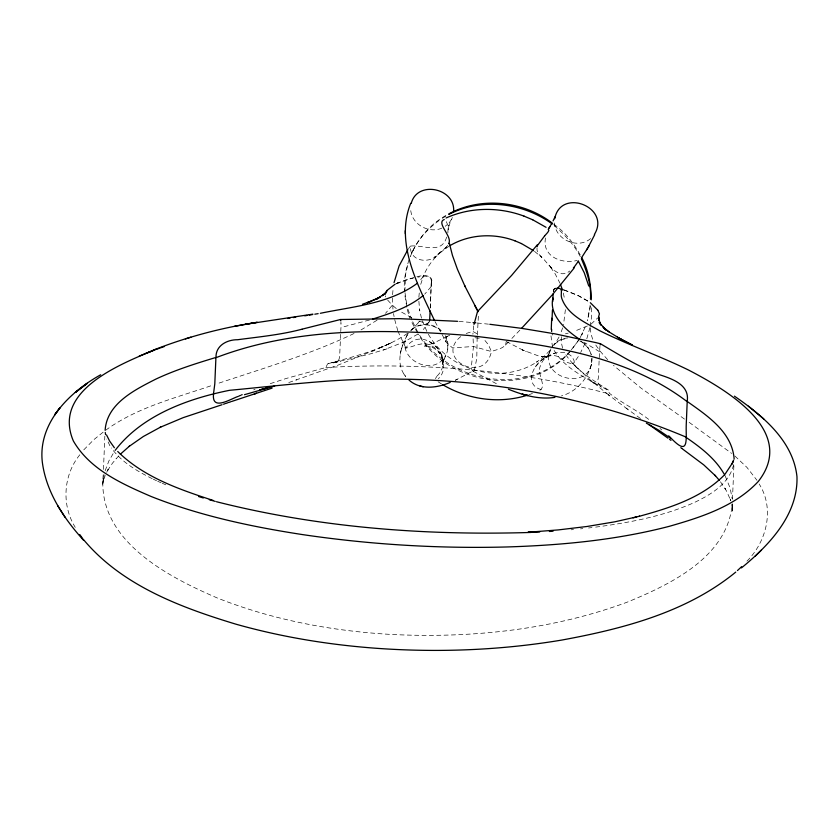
<?xml version="1.0" encoding="UTF-8"?>
<svg xmlns="http://www.w3.org/2000/svg" width="839" height="839" viewBox="0 0 839 839"><rect width="100%" height="100%" fill="white"/><g stroke="black" fill="none" stroke-linecap="round" stroke-linejoin="round"><path stroke-width="0.63" stroke-dasharray="4.2 3.15" d="M550.982 335.852L552.398 346.245M404.87 291.49L405.583 274.248L408.341 262.429M565.392 309.685L563.514 324.735M392.463 298.023L392.946 309.119M431.34 282.47C432.505 266.928 402.08 282.512 395.641 283.96M103.249 474.675C96.485 539.813 167.118 576.445 217.416 598.029C273.042 620.105 332.59 631.18 392.212 634.494C471.497 638.311 552.356 629.932 627.09 602.203C670.739 584.311 727.497 557.106 732.29 503.84L732.594 511.077L732.311 505.319M431.288 282.638L430.25 308.091M103.47 469.462L104.844 436.207M340.655 334.342L339.617 357.11L338.862 359.742L337.435 361.315L327.64 363.811L325.815 367.513L286.204 378.473L267.284 384.608M340.77 331.636L340.938 327.546L370.219 319.806M430.334 307.745L431.382 280.362L431.277 285.187C434.571 274.196 424.461 275.748 417.822 277.227M599.098 361.001L598.396 377.844C594.746 388.3 607.772 386.559 609.355 393.229C622.36 403.433 638.08 410.711 651.116 421.283M599.235 357.802L599.958 346.035M732.478 499.32L733.947 464.082M590.467 327.997L590.824 333.429L592.722 339.355M447.879 232.823L448.152 225.806L445.761 220.479M545.518 237.993C541.816 256.461 561.752 264.306 577.022 260.468M392.568 294.699L393.176 288.113M418.871 297.195L419.469 290.703M590.184 305.081L587.447 320.372M102.861 483.967L104.088 474.79M448.299 229.781L449.232 223.866L448.802 225.901L452.357 217.49M437.109 375.987C457.307 356.481 420.832 323.046 405.961 347.996C412.945 347.294 422.866 340.571 430.973 345.637C442.992 350.65 448.529 369.454 438.367 378.693M477.381 335.086L478.492 313.943M447.774 349.349L447.701 343.057L444.67 335.411M591.652 362.773L591.831 358.589M477.16 337.309L476.783 358.295L474.423 370.272L455.409 380.182M537.012 247.704C536.257 252.801 540.599 256.346 543.934 259.419C550.3 266.708 559.036 279.366 569.807 271.018M590.541 306.225L587.426 320.771M407.293 335.023C400.738 346.843 395.935 362.763 404.471 374.886M103.522 477.831L102.274 484.596L105.211 475.314M442.51 364.388L443.139 360.833L442.384 364.43L442.761 362.71M591.013 324.179L597.735 317.918M553.341 291.406L553.709 289.843M561.7 336.701L561.385 342.658L562.602 348.3M590.163 326.528L591.422 317.813L591.705 306.749M473.741 325.826L472.892 334.216M553.279 291.878L554.38 288.689M401 350.65L400.245 354.257M442.719 362.868L444.68 357.54L443.852 359.375C448.299 352.338 449.777 342.994 445.247 335.652M589.932 327.609L586.681 339.218M733.601 464.68C729.332 483.642 710.843 494.622 694.577 502.404C662.925 516.593 628.39 522.802 594.211 527.301M429.474 321.463L423.338 329.517M420.717 284.327L423.768 275.098L423.359 276.062C427.512 266.162 434.224 257.363 442.604 250.662M105.127 470.763L108.934 460.831L114.576 451.193M409.065 259.775C405.677 269.864 403.611 280.583 404.408 291.259M591.348 364.441C587.552 379.134 576.204 391.855 561.406 395.945M550.971 348.783C536.551 379.113 592.837 392.757 591.946 358.232M589.869 368.95L590.509 367M562.654 327.86L560.462 333.953M401.462 348.94L402.08 347.084M402.101 346.989L402.72 345.144M550.143 350.618L548.758 354.771L549.398 352.82L546.913 356.942L548.276 355.715L546.766 356.995L548.245 355.904C544.742 358.064 541.711 361.284 540.725 365.385C535.46 373.334 549 387.377 538.082 391.163M446.631 237.091C441.639 255.266 421.86 244.18 410.407 246.131C409.516 262.25 430.827 264.589 439.667 253.074M429.39 321.683L427.282 323.644L419.196 321.18M413.459 249.445L410.365 256.503C417.57 238.203 431.529 222.555 449.148 213.725M580.231 337.572L586 325.354M581.951 334.562L582.748 332.789L580.231 337.278M585.087 343.298L580.682 352.464M106.647 472.294L108.262 469.305L107.046 471.466L107.843 470.05M559.047 337.005L554.264 345.039M435.399 378.62L436.794 376.449M553.834 289.539L554.17 288.92M412.662 251.218C418.986 238.014 429.327 227.296 441.23 218.979M579.655 338.578L571.317 350.283M447.848 245.397L443.38 250.032M107.465 470.731L112.562 463.044L118.635 455.955M451.518 219.315L449.358 222.566L445.247 226.289M408.299 333.324C392.61 356.858 432.987 379.543 445.876 355.159M553.866 289.424L554.579 288.522M546.808 356.932C553.688 352.17 563.871 350.052 570.866 355.652C580.525 367.042 566.776 364.021 561.679 358.798C543.567 344.168 516.96 383.79 541.449 389.6M578.281 356.565L573.572 363.36M578.344 340.644L570.835 350.44M79.81 454.801C63.25 475.094 61.362 505.13 75.258 527.353M408.52 248.669L410.449 246.047M418.137 322.921L419.385 321.253M418 323.109L411.068 330.587M535.387 366.842L541.732 359.837L548.161 356.386L544.333 356.963L548.58 356.334L544.165 356.858L546.336 356.974L541.354 356.512L543.494 356.858L538.061 355.778L522.204 349.832L526.577 351.761L525.623 351.352M551.978 347.084C555.481 341.588 561.794 338.211 568.255 337.886M387.628 300.037L392.316 305.207L385.5 313.325M423.412 276.419L418.713 281.977M431.131 286.655L424.712 294.174M435.063 321.62L446.421 342.564L452.567 347.923L473.448 346.486L491.434 351.551C496.185 349.475 506.515 348.384 506.085 341.809M570.489 351.226C530.594 398.389 448.016 386.055 418.095 333.953M83.785 449.851L93.716 439.762L104.12 431.372M570.027 351.331C529.357 397.193 449.033 384.262 418.399 333.282M746.941 561.144C766.825 541.407 774.817 508.665 759.19 484.019M549.902 350.576L542.246 357.949L536.488 362.175L537.243 361.693C501.135 385.877 447.376 370.513 427.418 332.506M519.823 330.199L511.884 338.432M446.778 246.918L434.004 257.374M505.445 345.06L508.455 341.976M410.711 330.388C418.986 322.008 433.69 322.784 441.713 331.09M554.401 344.147L560.672 339.973L566.786 338.411M439.972 252.822L449.117 246.163M417.906 334.079L402.563 342.794M460.726 336.596C433.941 358.62 484.229 385.405 491.434 351.551L488.403 344.735L483.505 338.725M411.886 329.486C420.171 322.627 433.197 323.739 440.905 330.965M590.604 238.612C577.798 249.55 555.303 239.755 554.537 222.943M407.618 333.324C383.801 349.611 355.033 356.145 327.64 363.811M377.057 320.204L361.053 329.905M105.714 430.197C137.481 407.062 176.075 397.906 212.592 385.216M554.516 288.647L555.67 288.102M546.976 356.816L554.715 353.209M449.662 335.506C446.6 335.747 443.789 339.092 446.002 341.924M442.321 218.318L448.844 214.385M587.394 325.983L573.918 331.468M395.179 284.264L398.116 282.712L396.27 283.655M447.302 336.387L432.557 343.571M354.037 333.492C309.958 354.53 262.953 368.426 216.735 383.853M396.616 283.488L403.905 280.583L413.333 278.097M390.104 343.329L381.116 347.461L382.563 346.832M405.552 341.389L383.15 350.104M387.303 344.661L392.39 342.27M381.986 347.084L338.012 365.143L288.448 382.657M372.579 351.258L374.089 350.587M389.002 343.864L377.875 348.479M473.668 371.163L472.525 370.88L471.235 368.09L473.448 346.486L473.06 337.991M455.241 380.256L457.297 379.375M466.222 333.461L472.766 331.384L478.534 334.614M433.49 343.151L424.471 346.119L428.1 345.941L425.897 345.878M253.714 389.852L255.025 389.317M441.817 228.135C428.656 234.008 411.456 224.086 410.659 209.519M528.958 394.718L532.419 393.47M296.167 380.036L296.775 379.836M386.884 348.888L369.821 354.048L335.495 362.27L340.991 361.106M554.988 288.385L555.89 288.207M568.213 333.114L565.465 333.807M333.052 362.93L340.298 361.252M588.548 527.983L591.967 527.584M580.494 528.874L582.811 528.622M571.128 529.787L573.477 529.566M325.815 367.513C420.979 362.291 517.338 369.737 609.67 394.005M479.174 338.264L474.255 337.645M458.985 321.421L471.654 322.48M477.265 323.005L488.434 324.148M426.873 345.899L433.281 347.818L432.484 347.377L436.039 349.611L439.552 353.156L439.028 352.453L442.163 358.138M563.965 290.032L578.312 295.685L589.125 301.841M564.091 289.906L577.431 295.108L589.681 302.071M162.284 483.295L165.818 484.806M473.196 371.289L498.985 385.08M157.701 481.261L161.109 482.792M153.296 479.195L156.568 480.747M523.137 350.251L504.816 340.707M411.792 317.824L400.413 311.479M152.216 478.681C136.977 471.025 121.445 462.09 111.314 447.963M554.17 350.471C564.626 368.174 584.594 377.078 601.584 387.104M590.583 380.969L597.85 385.091M579.676 340.854C585.087 343.623 589.408 348.573 591.096 354.446M599.486 351.677L584.311 342.459M580.798 340.886L581.689 341.421M608.359 390.009C592.166 379.648 574.516 369.412 564.416 352.474M429.211 341.494L433.417 344.242L438.147 348.867L441.87 355.159L441.387 353.481L442.541 357.508M438.168 381.839L441.408 383.874M684.488 419.091L641.08 388.142L613.414 365.343M689.134 422.332L731.639 453.417M640.472 418.525L626.125 408.153M582.549 341.987L588.055 347.419L591.369 354.75M627.52 409.17L608.181 394.613L609.817 395.882M534.527 251.364L541.7 257.332L540.001 255.612M608.715 395.033L588.59 378.557L572.135 362.909L577.148 367.975M396.302 308.574L392.316 305.207M553.667 224.191C566.031 232.518 574.778 244.789 581.794 257.73M593.708 382.92L594.253 383.381L592.659 382.049M734.88 456.028L746.867 467.313L756.967 480.296M660.01 428.435L661.782 429.914M554.107 225.544C564.941 234.91 575.114 245.638 581.364 258.685M607.656 359.69L600.147 351.216L595.491 344.609M551.81 268.365L548.895 264.956L554.904 273.367L559.991 283.225M552.135 334.268L552.775 335.034M720.481 481.796L726.501 490.941L730.664 500.338M403.926 374.1L405.615 376.501L405.069 375.715M417.455 332.852L410.942 320.718M405.982 348.216L398.158 331.783M109.899 445.761L106.752 439.112M417.77 332.15L412.358 321.012M725.263 476.143L730.213 488.246L732.111 498.607M426.852 331.405L421.765 319.229M385.657 296.88L385.248 295.842M411.939 319.942L407.733 308.721M730.79 500.715L730.245 499.09L730.727 500.61M397.801 330.713L394.477 318.82M407.303 309.664L409.872 318.505M421.461 318.149L419.49 309.434L419.636 310.315L418.818 300.477M563.336 293.084L564.689 299.628M406.621 303.896L405.006 292.738M731.744 504.428L732.332 507.49M406.789 307.179L404.597 293.65M394.078 316.628L393.533 313.555M732.038 505.665L732.552 510.301M340.907 321.851L340.97 323.728M340.97 323.76L340.97 324.294M103.711 479.142L103.47 479.918L104.235 477.601L103.711 479.142M116.055 458.755L116.044 458.765M548.685 356.491L544.448 357.131L548.685 356.491M725.494 489.147L725.011 488.34L725.452 489.085"/><path stroke-width="1.26" d="M551.632 331.489L551.643 329.37M590.478 298.988C591.485 284.924 586.849 271.406 581.364 258.685M105.137 430.313C106.773 403.674 134.701 389.894 155.593 379.238C174.994 370.072 195.497 363.644 215.99 357.435C215.633 345.658 226.887 339.627 237.678 339.722C259.209 336.848 280.918 334.803 301.967 329.203M430.124 311.007L429.662 320.099M551.233 329.486L551.705 318.233M551.999 320.561L552.429 309.99M552.786 301.442L553.111 294.007M669.805 436.825C690.193 458.818 685.505 438.482 686.281 423.779L687.204 401.692C624.877 354.247 544.238 344.472 468.791 335.485C384.304 329.045 296.366 326.979 215.917 357.697L214.794 383.895L213.641 392.788M598.962 317.845L598.962 320.414L598.931 317.1M741.445 567.919C769.048 545.36 798.225 514.821 796.966 476.657C793.159 440.569 762.231 415.41 734.44 396.155M385.038 294.049L386.852 290.588M552.932 298.023C548.643 315.37 566.325 330.493 579.707 339.365M556.823 288.228C564.238 287.672 559.98 293.577 561.711 298.233C567.437 314.803 585.454 322.637 599.612 330.66C628.652 345.123 659.402 355.767 688.536 370.041C727.476 390.25 797.302 431.613 758.299 481.46C735.142 506.368 701.289 517.149 669.512 526.263C616.445 540.117 561.501 545.245 506.819 546.965C438.44 548.748 369.894 544.563 302.229 534.548C250.84 526.63 199.525 515.702 151.062 496.457C122.022 483.904 89.888 469.588 73.371 440.989C51.987 390.827 119.904 364.315 155.079 349.674M552.786 298.988L552.691 299.565M474.014 324.42L477.506 311.552L511.622 275.402L537.516 244.569M554.705 218.759C560.651 187.265 611.264 207.264 594.379 234.448M394.036 282.68L399.112 265.911L407.869 249.655M600.147 344.944L600.483 343.759L595.963 342.637L555.177 333.891L521.617 328.343L489.829 324.294M448.55 243.709C453.343 237.185 435.514 222.817 444.24 219.503M578.239 261.401L574.327 266.896M537.264 246.477L537.453 245.848M411.267 203.3C417.308 179.966 455.514 188.146 453.616 211.428M733.59 460.223L732.017 464.03L733.338 460.978M537.705 245.198L544.574 235.958M410.722 203.269C394.77 242.943 417.937 285.187 434.487 320.488M594.683 234.721L588.202 247.232M553.069 220.898L555.051 216.766M732.51 462.897L725.158 474.035M548.979 228.187L551.454 223.992M581.49 257.814L587.699 248.071M586.702 249.76L589.198 245.533M598.574 316.754L599.434 313.817L597.892 310.283M548.381 229.068L549.975 226.499M115.132 450.407C141.959 415.284 187.915 398.651 229.519 390.313C286.099 385.049 342.7 377.571 399.658 379.144C497.758 380.329 595.9 399.112 686.344 437.213M574.107 268.081L552.167 295.003L521.512 328.427M386.926 290.493L394.75 284.463M544.647 235.874C545.759 234.48 550.468 230.159 548.297 229.456M574.002 267.253L573.394 267.893M723.805 475.545C701.1 498.23 669.197 508.098 639.003 516.373L639.57 516.226L614.777 521.827L586.933 526.493L558.302 529.912L527.983 532.251L536.131 531.779M120.334 454.214L129.5 446.107M755.037 556.351L761.487 549.996M741.634 566.661L737.46 570.551M386.821 291.427L382.29 295.716L385.751 293.231L376.208 299.208L380.466 296.964L367.451 302.648L377.351 298.684M477.506 311.552L478.157 311.709L464.754 285.879L465.152 286.665L457.444 269.298L452.462 255.444L449.389 243.415M423.16 295.569C408.593 307.556 390.219 313.482 372.516 319.124M417.277 283.309C389.474 303.791 353.125 306.497 320.362 313.293M735.74 572.104C686.638 612.355 622.978 628.799 561.742 640.073C500.768 650.277 438.566 652.711 376.931 648.327C329.255 644.855 281.831 637.147 235.801 624.143C180.102 607.268 121.246 585.223 83.071 539.068M129.08 446.442L143.322 436.511L160.218 427.303M100.701 374.771C69.406 392.159 37.807 423.16 42.317 462.111C46.197 492.147 63.68 518.208 83.533 540.253M450.134 245.523C469.557 234.175 494.014 232.938 514.915 240.803M159.892 427.46L160.805 427.02M160.48 427.177L183.238 417.623L222.041 404.723M449.148 213.725C481.534 196.284 523.798 201.035 552.639 223.384M448.844 214.385C481.722 197.511 522.812 202.535 552.345 224.044M241.307 395.043L242.167 394.676M240.436 395.41L238.716 396.144M237.846 396.501C229.582 399.479 211.187 411.362 213.599 393.428M446.065 217.993C470.469 206.981 499.132 206.793 524.092 216.158M139.222 356.103L156.211 349.223M367.451 302.648L370.314 301.505L362.553 304.221M146.007 353.313L153.076 350.576M153.107 350.22C186.636 337.026 221.664 327.724 257.279 322.291L234.301 326.392M450.249 382.374C437.276 388.017 420.297 390.292 408.929 379.983M156.725 349.234L159.525 348.227M160.459 347.891L164.266 346.57M223.52 404.22L225.009 403.716M225.754 403.465L227.988 402.71M228.732 402.458L230.987 401.703M231.732 401.451L256.503 393.25L255.958 393.428M272.098 388.121L254.353 393.963L254.899 393.785M244.474 394.687L274.678 386.045M190.904 337.205L185.409 338.883M527.773 395.075C499.572 404.125 467.784 399.7 442.489 384.556M457.58 321.316L399.553 318.642L340.529 319.502L302.208 329.14M267.085 387.943L259.796 389.852L267.41 387.933M633.036 517.841L636.591 516.981L636.035 517.118M245.46 324.294L312.874 314.143M314.814 314.195L318.149 313.65M309.234 315.097L312.58 314.552M304.735 315.81L306.98 315.454M287.714 318.474L290 318.117M293.409 317.582L295.685 317.226M554.957 397.361C539.058 399.804 523.043 395.169 508.434 389.223M549.388 531.475L553.058 531.223M534.758 532.283L539.666 532.031M531.045 532.44C425.572 535.712 318.977 527.7 216.472 501.722M473.06 322.606L475.86 322.868M419.909 386.003L423.192 386.758M209.278 499.729L215.256 501.397M561.69 289.329L563.378 289.843M198.665 496.562L203.321 497.978M213.033 500.38C179.179 489.42 143.553 477.087 117.722 451.476M524.029 216.126L532.723 219.797M514.863 240.772L521.449 243.562M532.702 219.787L546.063 227.327M521.428 243.551L533.489 250.641M646.366 423.15L658.699 430.176L670.382 438.115M598.962 319.418L600.43 324.106L599.298 321.924L601.458 325.427L599.256 322.679L606.115 330.021L603.105 327.2L609.156 331.982L621.961 339.847M600.483 343.759C619.769 355.212 639.003 367.094 660.125 374.918C672.668 378.987 689.952 385.132 687.172 401.42C707.361 415.766 732.311 432.137 734.146 459.143M603.723 328.143L609.156 331.982M648.883 424.503L649.722 425.1M649.166 424.702L667.959 438.168M686.312 437.559C701.163 447.785 716.024 459.111 724.812 475.273M669.501 439.279L671.001 440.37M680.807 447.68L681.771 448.414M682.254 448.781L703.722 464.848L715.552 475.902L714.87 475.168M590.32 302.711L597.819 310.178M748.388 406.16L763.784 418.965M668.652 435.829L669.228 436.322M715.248 475.577L719.348 480.338M114.366 447.711L109.615 441.031L106.563 434.969M79.778 534.579L82.369 538.177M57.576 505.529L65.117 517.338M578.207 260.856L584.29 272.853L588.758 286.026M474.905 305.763L478.031 311.468M581.794 257.73C588.695 270.557 591.013 285.386 591.243 299.806M560.442 284.369L562.413 289.843M340.529 319.502L340.802 320.739M105.263 432.421L105.578 434.654M405.268 230.746L405.31 233.724M59.926 407.785L54.65 414.875L59.926 407.785M87.12 383.413L75.416 392.421L87.12 383.413M525.329 395.012L522.183 394.152L527.395 395.578L525.329 395.012M619.297 338.232L617.347 337.226L632.333 345.06L619.297 338.232"/></g></svg>
